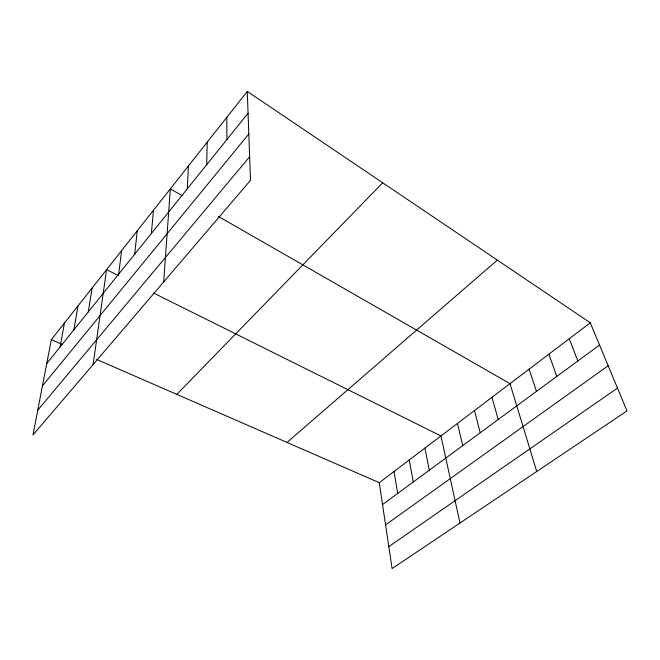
<?xml version="1.0" encoding="UTF-8"?>
<svg xmlns="http://www.w3.org/2000/svg" width="660" height="660" viewBox="0 0 660 660"><rect width="100%" height="100%" fill="white"/><g stroke="black" fill="none" stroke-linecap="round" stroke-linejoin="round"><path stroke-width="0.99" d="M206.679 164.719L207.215 142.172M187.283 188.826L188.405 165.998M163.672 281.96L170.338 188.884L181.937 195.533M151.355 233.491L153.491 210.235M134.689 254.207L137.263 230.785M118.651 274.147L121.63 250.585M93.101 364.576L106.565 269.676L118.561 275.641M88.316 311.858L92.02 288.098M73.961 329.703L77.987 305.877M60.109 346.921L64.432 323.045M247.277 91.41L51.331 339.644L33 434.94L250.495 180.304L247.277 91.41L590.296 322.814L627 410.908L392.106 568.59L379.261 482.674L96.616 359.395M46.736 363.553L248.069 113.256M42.43 385.943L248.82 133.988M37.76 410.19L249.645 156.742M176.831 394.383L382.717 182.779M287.034 442.447L497.327 260.089M379.261 482.674L590.296 322.814M382.536 504.578L599.544 345.007M385.572 524.881L608.182 365.739M388.822 546.629L617.504 388.121M51.331 339.644L62.419 344.479M153.582 293.057L440.946 435.946L459.995 523.017M218.386 216.43L509.99 383.641L536.729 471.504M569.25 338.753L577.822 360.979M548.872 354.189L556.809 376.431M529.122 369.146L536.456 391.388M491.964 397.295L498.209 419.521M474.466 410.553L480.216 432.745M457.471 423.431L462.751 445.591M424.883 448.115L429.297 470.192M409.258 459.946L413.275 481.973M394.053 471.463L397.691 493.433M226.817 117.331L226.916 139.549"/></g></svg>
